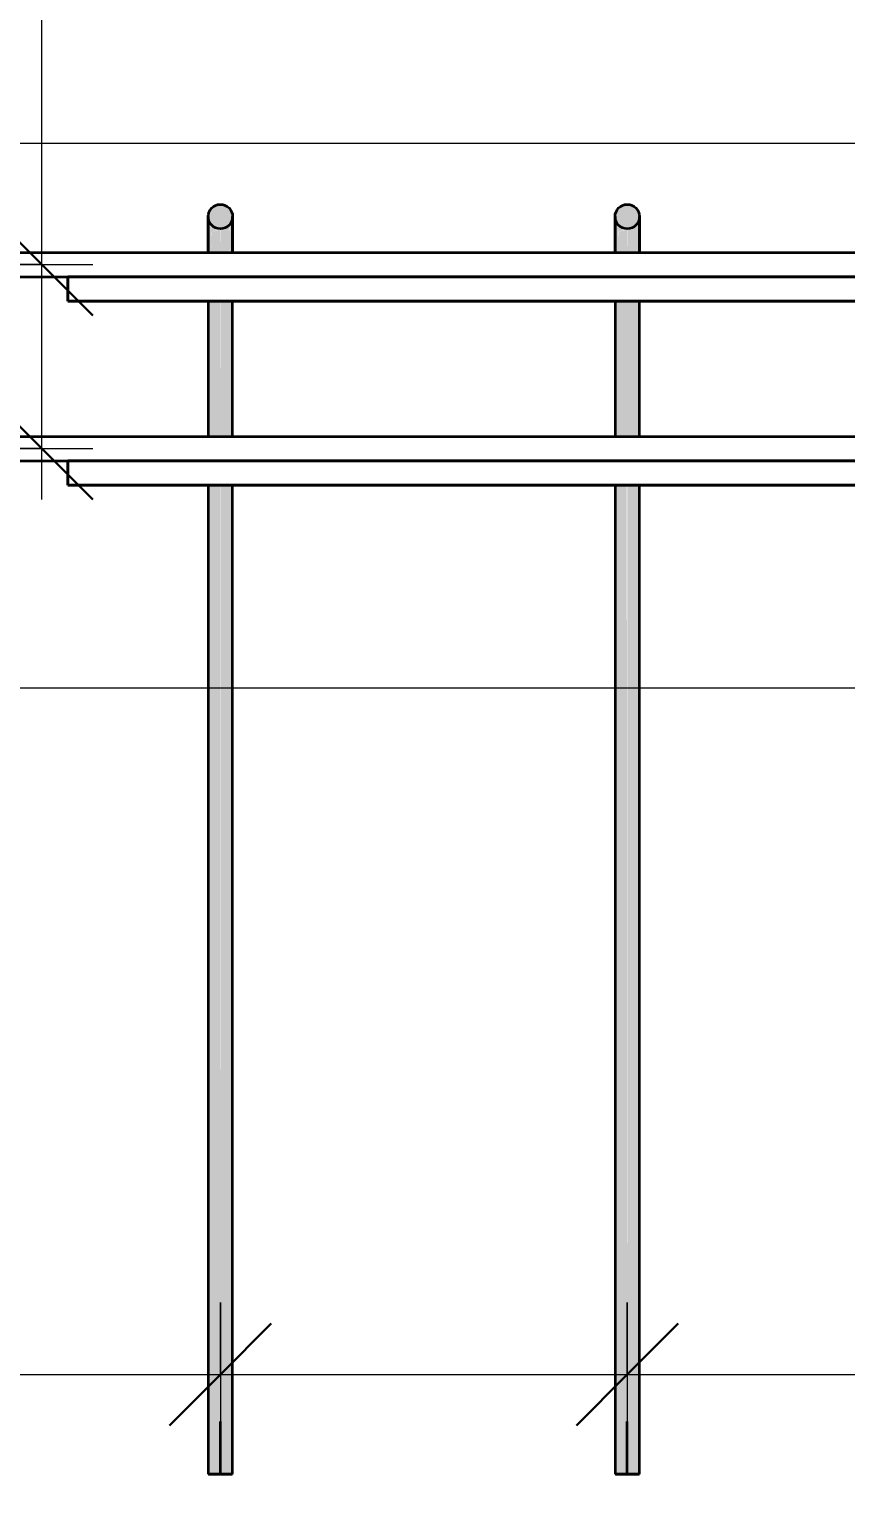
# Model space of a CAD drawing. Header units: millimetres. Extents: x -39709 to 12452, y -4989 to 80275.
# Drawn here: x 7468 to 7869, y -315 to 406 of the extents above; entities that cross this region are included whole.
import ezdxf

# ---------------------------------------------------------------- set-up
doc = ezdxf.new("R2010")
doc.units = ezdxf.units.MM
for name, color, linetype, lineweight in [('AA_Dim', 7, 'Continuous', 9), ('AA_Dim-25', 7, 'Continuous', 9), ('AA_Oformlenie', 7, 'Continuous', 9), ('AA_Vinoska', 7, 'Continuous', 9), ('AF_Stena_Опалубка', 253, 'Continuous', 20), ('KR_Armatura_Tonkie', 7, 'Continuous', 20)]:
    doc.layers.add(name, color=color, linetype=linetype, lineweight=lineweight)
doc.styles.add('ISOCPEUR_6', font='isocpeur.TTF', dxfattribs={"width": 0.9, "height": 62.5})
doc.styles.add('ISOCPEUR_7', font='isocpeur.TTF', dxfattribs={"width": 0.8, "height": 62.5})
doc.styles.add('ISOCPEUR_8', font='isocpeur.TTF', dxfattribs={"width": 0.85, "height": 62.5})
doc.dimstyles.new('05_Округл_1мм__прозр__2', dxfattribs={"dimscale": 304.8, "dimtxt": 62.672186, "dimasz": 0.139436, "dimexe": 0.123031, "dimexo": 0.082021, "dimgap": 0.008202, "dimtad": 1, "dimdec": 0, "dimdsep": 46, "dimtxsty": 'ISOCPEUR_6', "dimblk1": 'OBLIQUE', "dimblk2": 'OBLIQUE', "dimsah": 1, "dimcen": 0.09, "dimdle": 0.123031, "dimazin": 0, "dimtfac": 1, "dimtdec": 4, "dimtix": 1, "dimtmove": 0, "dimatfit": 3, "dimfxl": 1, "dimtvp": 1, "dimtolj": 1, "dimtzin": 0, "dimlwd": 18, "dimlwe": 18, "dimarcsym": 2})
doc.dimstyles.new('10_Раскладка_арматуры_с_засечками', dxfattribs={"dimscale": 304.8, "dimtxt": 0.18, "dimasz": 0.164042, "dimexe": 0.082021, "dimexo": 0, "dimgap": 0, "dimtad": 1, "dimdec": 3, "dimrnd": 0.001, "dimdsep": 46, "dimtxsty": 'ISOCPEUR_7', "dimblk1": 'OBLIQUE', "dimblk2": 'OBLIQUE', "dimsah": 1, "dimcen": 0.09, "dimdle": 0.082021, "dimazin": 0, "dimtfac": 1, "dimtdec": 4, "dimtix": 1, "dimtmove": 0, "dimatfit": 3, "dimfxl": 1, "dimtvp": 1, "dimtolj": 1, "dimtzin": 0, "dimlwd": 18, "dimlwe": 18, "dimarcsym": 2})
doc.dimstyles.new('10_Раскладка_арматуры_с_засечками_4', dxfattribs={"dimscale": 304.8, "dimtxt": 0.18, "dimasz": 0.164042, "dimexe": 0.082021, "dimexo": 0, "dimgap": 0, "dimtad": 1, "dimdec": 3, "dimrnd": 0.001, "dimdsep": 46, "dimtxsty": 'ISOCPEUR_8', "dimblk1": 'OBLIQUE', "dimblk2": 'OBLIQUE', "dimsah": 1, "dimcen": 0.09, "dimdle": 0.082021, "dimazin": 0, "dimtfac": 1, "dimtdec": 4, "dimtix": 1, "dimtmove": 0, "dimatfit": 3, "dimfxl": 1, "dimtvp": 1, "dimtolj": 1, "dimtzin": 0, "dimlwd": 18, "dimlwe": 18, "dimarcsym": 2})
doc.dimstyles.new('10_Раскладка_арматуры_с_засечками_5', dxfattribs={"dimscale": 304.8, "dimtxt": 0.18, "dimasz": 0.164042, "dimexe": 0.082021, "dimexo": 0, "dimgap": 0, "dimtad": 1, "dimdec": 3, "dimrnd": 0.001, "dimdsep": 46, "dimtxsty": 'ISOCPEUR_7', "dimblk1": 'OBLIQUE', "dimblk2": 'OBLIQUE', "dimsah": 1, "dimcen": 0.09, "dimdle": 0.082021, "dimazin": 0, "dimtfac": 1, "dimtdec": 4, "dimtix": 1, "dimtmove": 2, "dimatfit": 3, "dimfxl": 1, "dimtvp": 1, "dimtolj": 1, "dimtzin": 0, "dimlwd": 18, "dimlwe": 18, "dimarcsym": 2})

# ---------------------------------------------------------------- blocks, each defined once
blk = doc.blocks.new('350_Стержень П торец СК-СГ _НесАрм_РабПлоск_ - 350_Стержень П торец СК-СГ _НесАрм_РабПлоск_-V35-Схема обрамления отверстия в стене 1200х1500')
at = {"layer": 'KR_Armatura_Tonkie', "lineweight": 35}
for points in [[(78199.96, 308), (78202.41, 308.58), (78202.96, 308.8), (78204.2, 309.76), (78205.15, 311), (78205.75, 312.45), (78205.96, 314), (78205.75, 315.55), (78204.71, 317.58), (78204.2, 318.24), (78202.41, 319.42), (78201.51, 319.8), (78199.96, 320), (78198.4, 319.8), (78196.96, 319.2), (78195.2, 317.58), (78194.76, 317), (78194.16, 315.55), (78193.96, 314), (78194.16, 312.45), (78194.76, 311), (78195.71, 309.76), (78196.96, 308.8), (78198.4, 308.2)], [(78194.04, 296.45), (78194.06, 296.5), (78194.02, 296.45)]]:
    blk.add_hatch(color=256, dxfattribs=at).paths.add_polyline_path(points)
h = blk.add_hatch(color=256, dxfattribs=at)
h.paths.add_polyline_path([(78195.55, 306.31), (78199.96, 308), (78198.4, 308.2), (78196.96, 308.8), (78195.66, 309.48), (78195.53, 306.45)])
h.paths.add_polyline_path([(78195, 296.45), (78195.25, 296.45), (78195.61, 302.98), (78195.36, 305.35), (78194.35, 300.09), (78194.95, 297.08)])
h.paths.add_polyline_path([(78193.97, 308.06), (78194.45, 311.75), (78194.12, 312.74), (78194.06, 311), (78193.97, 308.15)])
h = blk.add_hatch(color=256, dxfattribs=at)
h.paths.add_polyline_path([(78201.39, 296.45), (78199.96, 299), (78199.96, 296.45)])
h.paths.add_polyline_path([(78205.65, 296.45), (78205.7, 296.45), (78205.94, 299), (78205.67, 312.24), (78205.13, 310.38), (78205.56, 308.01), (78204.94, 307.63), (78204.38, 305.35), (78204.41, 299), (78204.8, 296.45)])
h.paths.add_polyline_path([(78204.36, 305.72), (78204.07, 309.66), (78202.41, 308.58), (78200.5, 308.07), (78199.96, 308), (78199.96, 307.7), (78204.2, 305.8)])
h = blk.add_hatch(color=256, dxfattribs=at)
h.paths.add_polyline_path([(78198.4, -303.87), (78199.96, -303.87), (78199.7, 182), (78193.96, 182), (78194.16, -303.87), (78196.96, -303.87)])
h.paths.add_polyline_path([(78199.96, 206), (78199.94, 272.45), (78193.96, 272.45), (78194.16, 206), (78199.76, 206)])
h = blk.add_hatch(color=256, dxfattribs=at)
h.paths.add_polyline_path([(78199.96, -303.87), (78205.96, -303.87), (78205.75, 182), (78199.96, 182), (78199.96, -293.81)])
h.paths.add_polyline_path([(78201.32, 206), (78205.96, 206), (78205.75, 272.45), (78199.96, 272.45), (78199.96, 206)])
at = {"layer": 'AA_Oformlenie'}
for start, end in [(90, 270), (270, 90)]:
    blk.add_arc((78199.96, 314), 6, start, end, dxfattribs=at)
at = {"layer": 'KR_Armatura_Tonkie', "lineweight": 35}
for p, q in [((78193.96, 272.45), (78193.96, 206)), ((78205.96, 206), (78205.96, 272.45)), ((78193.96, 182), (78193.96, -303.87)), ((78205.96, -303.87), (78205.96, 182)), ((78199.96, -303.87), (78199.96, -277.88)), ((78199.96, -303.87), (78199.96, -277.88)), ((78199.96, -303.87), (78193.96, -303.87)), ((78199.96, -303.87), (78194.16, -303.87)), ((78194.16, -303.87), (78199.96, -303.87)), ((78194.16, -303.87), (78199.96, -303.87)), ((78199.96, -303.87), (78205.75, -303.87)), ((78205.75, -303.87), (78199.96, -303.87)), ((78199.96, -303.87), (78205.75, -303.87)), ((78205.96, -303.87), (78199.96, -303.87))]:
    blk.add_line(p, q, dxfattribs=at)
at = {"layer": 'KR_Armatura_Tonkie', "lineweight": 35, "flags": 128}
for points in [[(78193.96, 296.45), (78193.96, 300.16), (78193.96, 308.18), (78193.96, 312.93), (78193.96, 314)], [(78193.96, 314), (78193.96, 312.04), (78193.96, 306.37), (78193.96, 297.62), (78193.96, 296.45)], [(78205.96, 314), (78205.96, 312.04), (78205.96, 306.37), (78205.96, 297.62), (78205.96, 296.45)], [(78205.96, 296.45), (78205.96, 300.16), (78205.96, 308.18), (78205.96, 312.93), (78205.96, 314)]]:
    blk.add_lwpolyline(points, dxfattribs=at)
at = {"layer": 'KR_Armatura_Tonkie', "lineweight": 35}
blk.add_circle((78199.96, 314), 6, dxfattribs=at)
blk = doc.blocks.new('350_Стержень П торец СК-СГ _НесАрм_РабПлоск_ - 350_Стержень П торец СК-СГ _НесАрм_РабПлоск_-V36-Схема обрамления отверстия в стене 1200х1500')
at = {"layer": 'KR_Armatura_Tonkie', "lineweight": 35}
for points in [[(77999.96, 308), (78001.51, 308.2), (78002.96, 308.8), (78004.2, 309.76), (78005.15, 311), (78005.75, 312.45), (78005.96, 314), (78005.75, 315.55), (78004.71, 317.58), (78004.2, 318.24), (78002.96, 319.2), (78001.51, 319.8), (77999.75, 319.97), (77998.4, 319.8), (77996.96, 319.2), (77995.2, 317.58), (77994.76, 317), (77994.16, 315.55), (77993.96, 314), (77994.16, 312.45), (77994.76, 311), (77995.71, 309.76), (77996.96, 308.8), (77998.4, 308.2), (77999.75, 308.03)], [(77994.04, 296.45), (77994.06, 296.5), (77994.02, 296.45)]]:
    blk.add_hatch(color=256, dxfattribs=at).paths.add_polyline_path(points)
h = blk.add_hatch(color=256, dxfattribs=at)
h.paths.add_polyline_path([(77995.55, 306.31), (77999.96, 308), (77998.4, 308.2), (77996.96, 308.8), (77995.66, 309.48), (77995.53, 306.45)])
h.paths.add_polyline_path([(77995.25, 296.45), (77995.61, 302.98), (77995.36, 305.35), (77994.35, 300.09), (77995.13, 296.45)])
h.paths.add_polyline_path([(77993.97, 308.06), (77994.45, 311.75), (77994.12, 312.74), (77994.06, 311), (77993.97, 308.15)])
h = blk.add_hatch(color=256, dxfattribs=at)
h.paths.add_polyline_path([(78004.8, 296.45), (78005.7, 296.45), (78005.94, 299), (78005.67, 312.24), (78005.13, 310.38), (78005.56, 308.01), (78004.94, 307.63), (78004.38, 305.35), (78004.41, 299), (78004.8, 296.45)])
h.paths.add_polyline_path([(78001.39, 296.45), (77999.96, 299), (77999.96, 296.45)])
h.paths.add_polyline_path([(78004.36, 305.72), (78004.07, 309.66), (78002.96, 308.8), (78000.5, 308.07), (77999.96, 308), (77999.96, 307.7), (78004.2, 305.8)])
h = blk.add_hatch(color=256, dxfattribs=at)
h.paths.add_polyline_path([(77998.4, -303.87), (77999.96, -303.87), (77999.7, 182), (77993.96, 182), (77994.16, -303.87), (77996.96, -303.87)])
h.paths.add_polyline_path([(77998.4, 206), (77999.96, 206), (77999.75, 272.45), (77993.96, 272.45), (77994.16, 206), (77998.22, 206)])
h = blk.add_hatch(color=256, dxfattribs=at)
h.paths.add_polyline_path([(77999.96, -303.87), (78005.96, -303.87), (78005.75, 182), (77999.96, 182), (77999.96, -293.81)])
h.paths.add_polyline_path([(78001.32, 206), (78005.96, 206), (78005.75, 272.45), (77999.96, 272.45), (77999.96, 206)])
at = {"layer": 'AA_Oformlenie'}
for start, end in [(90, 270), (270, 90)]:
    blk.add_arc((77999.96, 314), 6, start, end, dxfattribs=at)
at = {"layer": 'KR_Armatura_Tonkie', "lineweight": 35}
for p, q in [((77993.96, 272.45), (77993.96, 206)), ((78005.96, 206), (78005.96, 272.45)), ((77993.96, 182), (77993.96, -303.87)), ((78005.96, -303.87), (78005.96, 182)), ((77999.96, -303.87), (77999.96, -277.88)), ((77999.96, -303.87), (77999.96, -277.88)), ((77999.96, -303.87), (77993.96, -303.87)), ((77999.75, -303.87), (77994.16, -303.87)), ((77994.16, -303.87), (77999.75, -303.87)), ((77994.16, -303.87), (77999.75, -303.87)), ((77999.96, -303.87), (78005.75, -303.87)), ((78005.75, -303.87), (77999.96, -303.87)), ((77999.96, -303.87), (78005.75, -303.87)), ((78005.96, -303.87), (77999.96, -303.87))]:
    blk.add_line(p, q, dxfattribs=at)
at = {"layer": 'KR_Armatura_Tonkie', "lineweight": 35, "flags": 128}
for points in [[(77993.96, 296.45), (77993.96, 300.16), (77993.96, 308.18), (77993.96, 312.93), (77993.96, 314)], [(77993.96, 314), (77993.96, 312.04), (77993.96, 306.37), (77993.96, 297.62), (77993.96, 296.45)], [(78005.96, 314), (78005.96, 312.04), (78005.96, 306.37), (78005.96, 297.62), (78005.96, 296.45)], [(78005.96, 296.45), (78005.96, 300.16), (78005.96, 308.18), (78005.96, 312.93), (78005.96, 314)]]:
    blk.add_lwpolyline(points, dxfattribs=at)
at = {"layer": 'KR_Armatura_Tonkie', "lineweight": 35}
blk.add_circle((77999.96, 314), 6, dxfattribs=at)
blk = doc.blocks.new('350_Стержень П торец СК-СГ _НесАрм_РабПлоск_ - 350_Стержень П торец СК-СГ _НесАрм_РабПлоск_-V48-Схема обрамления отверстия в стене 1200х1500')
at = {"layer": 'KR_Armatura_Tonkie', "lineweight": 35}
blk.add_hatch(color=256, dxfattribs=at).paths.add_polyline_path([(77999.96, 308), (78001.51, 308.2), (78002.96, 308.8), (78004.2, 309.76), (78005.15, 311), (78005.75, 312.45), (78005.96, 314), (78005.75, 315.55), (78004.71, 317.58), (78004.2, 318.24), (78002.96, 319.2), (78001.51, 319.8), (77999.75, 319.97), (77998.4, 319.8), (77996.96, 319.2), (77995.2, 317.58), (77994.76, 317), (77994.16, 315.55), (77993.96, 314), (77994.16, 312.45), (77994.76, 311), (77995.71, 309.76), (77996.96, 308.8), (77998.4, 308.2), (77999.75, 308.03)])
h = blk.add_hatch(color=256, dxfattribs=at)
h.paths.add_polyline_path([(77997.01, 296.45), (77999.96, 296.45), (77999.74, 307.43), (77999.52, 307.56), (77995.55, 306.31), (77995.44, 299), (77995.25, 296.45), (77995.95, 296.45)])
h.paths.add_polyline_path([(77994.95, 296.45), (77995, 296.45), (77994.55, 299.27), (77994.35, 300.09), (77995.36, 305.35), (77995.63, 308.9), (77995.5, 310.04), (77994.42, 311), (77993.97, 308.06), (77994.06, 296.45), (77994.56, 296.45)])
h = blk.add_hatch(color=256, dxfattribs=at)
h.paths.add_polyline_path([(78001.37, 296.45), (78004.52, 296.45), (78004.38, 305.51), (78005.04, 307.71), (78005.52, 308.2), (78005.03, 310.84), (78004.28, 309.49), (78004.33, 307.7), (78004.2, 305.8), (77999.96, 307.7), (77999.96, 296.45)])
h.paths.add_polyline_path([(78005.94, 296.45), (78005.95, 296.45), (78005.9, 296.45)])
h = blk.add_hatch(color=256, dxfattribs=at)
h.paths.add_polyline_path([(77998.4, -303.87), (77999.96, -303.87), (77999.7, 182), (77993.96, 182), (77994.16, -303.87), (77996.96, -303.87)])
h.paths.add_polyline_path([(77998.4, 206), (77999.96, 206), (77999.75, 272.45), (77993.96, 272.45), (77994.16, 206), (77998.22, 206)])
h = blk.add_hatch(color=256, dxfattribs=at)
h.paths.add_polyline_path([(77999.96, -303.87), (78005.96, -303.87), (78005.75, 182), (77999.96, 182), (77999.96, -293.81)])
h.paths.add_polyline_path([(77999.96, 206), (78005.96, 206), (78005.75, 272.45), (77999.96, 272.45), (77999.96, 207.53)])
at = {"layer": 'AA_Oformlenie'}
for start, end in [(90, 270), (270, 90)]:
    blk.add_arc((77999.96, 314), 6, start, end, dxfattribs=at)
at = {"layer": 'KR_Armatura_Tonkie', "lineweight": 35}
for p, q in [((77993.96, 272.45), (77993.96, 206)), ((78005.96, 206), (78005.96, 272.45)), ((77993.96, 182), (77993.96, -303.87)), ((78005.96, -303.87), (78005.96, 182)), ((77999.96, -303.87), (77999.96, -277.88)), ((77999.96, -303.87), (77999.96, -277.88)), ((77999.96, -303.87), (77993.96, -303.87)), ((77994.16, -303.87), (77999.75, -303.87)), ((77999.75, -303.87), (77994.16, -303.87)), ((77994.16, -303.87), (77999.75, -303.87)), ((77999.96, -303.87), (78005.75, -303.87)), ((78005.96, -303.87), (77999.96, -303.87)), ((77999.96, -303.87), (78005.75, -303.87)), ((78005.75, -303.87), (77999.96, -303.87))]:
    blk.add_line(p, q, dxfattribs=at)
at = {"layer": 'KR_Armatura_Tonkie', "lineweight": 35, "flags": 128}
for points in [[(77993.96, 314), (77993.96, 312.04), (77993.96, 306.37), (77993.96, 297.62), (77993.96, 296.45)], [(77993.96, 296.45), (77993.96, 300.16), (77993.96, 308.18), (77993.96, 312.93), (77993.96, 314)], [(78005.96, 296.45), (78005.96, 300.16), (78005.96, 308.18), (78005.96, 312.93), (78005.96, 314)], [(78005.96, 314), (78005.96, 312.04), (78005.96, 306.37), (78005.96, 297.62), (78005.96, 296.45)]]:
    blk.add_lwpolyline(points, dxfattribs=at)
at = {"layer": 'KR_Armatura_Tonkie', "lineweight": 35}
blk.add_circle((77999.96, 314), 6, dxfattribs=at)
blk = doc.blocks.new('350_Стержень П торец СК-СГ _НесАрм_РабПлоск_ - 350_Стержень П торец СК-СГ _НесАрм_РабПлоск_-V50-Схема обрамления отверстия в стене 1200х1500')
at = {"layer": 'KR_Armatura_Tonkie', "lineweight": 35}
blk.add_hatch(color=256, dxfattribs=at).paths.add_polyline_path([(78199.96, 308), (78202.41, 308.58), (78202.96, 308.8), (78204.2, 309.76), (78205.15, 311), (78205.75, 312.45), (78205.96, 314), (78205.75, 315.55), (78204.71, 317.58), (78204.2, 318.24), (78202.41, 319.42), (78201.51, 319.8), (78199.96, 320), (78198.4, 319.8), (78196.96, 319.2), (78195.2, 317.58), (78194.76, 317), (78194.16, 315.55), (78193.96, 314), (78194.16, 312.45), (78194.76, 311), (78195.71, 309.76), (78196.96, 308.8), (78198.4, 308.2)])
h = blk.add_hatch(color=256, dxfattribs=at)
h.paths.add_polyline_path([(78199.96, 296.45), (78199.74, 307.43), (78199.52, 307.56), (78195.55, 306.31), (78195.44, 299), (78195.25, 296.45), (78197.01, 296.45)])
h.paths.add_polyline_path([(78194.56, 296.45), (78195, 296.45), (78194.55, 299.27), (78194.35, 300.09), (78195.36, 305.35), (78195.63, 308.9), (78195.5, 310.04), (78194.42, 311), (78193.97, 308.06), (78194.06, 296.45)])
h = blk.add_hatch(color=256, dxfattribs=at)
h.paths.add_polyline_path([(78201.37, 296.45), (78204.52, 296.45), (78204.38, 305.51), (78205.04, 307.71), (78205.52, 308.2), (78205.03, 310.84), (78204.28, 309.49), (78204.32, 308.2), (78204.2, 305.8), (78199.96, 307.7), (78199.96, 296.45)])
h.paths.add_polyline_path([(78205.9, 296.45), (78205.95, 296.45), (78205.7, 296.45)])
h = blk.add_hatch(color=256, dxfattribs=at)
h.paths.add_polyline_path([(78198.4, -303.87), (78199.96, -303.87), (78199.7, 182), (78193.96, 182), (78194.16, -303.87), (78196.96, -303.87)])
h.paths.add_polyline_path([(78199.76, 206), (78199.96, 206), (78199.94, 272.45), (78193.96, 272.45), (78194.16, 206), (78198.4, 206)])
h = blk.add_hatch(color=256, dxfattribs=at)
h.paths.add_polyline_path([(78199.96, -303.87), (78205.96, -303.87), (78205.75, 182), (78199.96, 182), (78199.96, -293.81)])
h.paths.add_polyline_path([(78201.32, 206), (78205.96, 206), (78205.75, 272.45), (78199.96, 272.45), (78199.96, 206)])
at = {"layer": 'AA_Oformlenie'}
for start, end in [(90, 270), (270, 90)]:
    blk.add_arc((78199.96, 314), 6, start, end, dxfattribs=at)
at = {"layer": 'KR_Armatura_Tonkie', "lineweight": 35}
for p, q in [((78193.96, 272.45), (78193.96, 206)), ((78205.96, 206), (78205.96, 272.45)), ((78193.96, 182), (78193.96, -303.87)), ((78205.96, -303.87), (78205.96, 182)), ((78199.96, -303.87), (78199.96, -277.88)), ((78199.96, -303.87), (78199.96, -277.88)), ((78199.96, -303.87), (78193.96, -303.87)), ((78194.16, -303.87), (78199.96, -303.87)), ((78199.96, -303.87), (78194.16, -303.87)), ((78194.16, -303.87), (78199.96, -303.87)), ((78199.96, -303.87), (78205.75, -303.87)), ((78205.96, -303.87), (78199.96, -303.87)), ((78199.96, -303.87), (78205.75, -303.87)), ((78205.75, -303.87), (78199.96, -303.87))]:
    blk.add_line(p, q, dxfattribs=at)
at = {"layer": 'KR_Armatura_Tonkie', "lineweight": 35, "flags": 128}
for points in [[(78193.96, 314), (78193.96, 312.04), (78193.96, 306.37), (78193.96, 297.62), (78193.96, 296.45)], [(78193.96, 296.45), (78193.96, 300.16), (78193.96, 308.18), (78193.96, 312.93), (78193.96, 314)], [(78205.96, 296.45), (78205.96, 300.16), (78205.96, 308.18), (78205.96, 312.93), (78205.96, 314)], [(78205.96, 314), (78205.96, 312.04), (78205.96, 306.37), (78205.96, 297.62), (78205.96, 296.45)]]:
    blk.add_lwpolyline(points, dxfattribs=at)
at = {"layer": 'KR_Armatura_Tonkie', "lineweight": 35}
blk.add_circle((78199.96, 314), 6, dxfattribs=at)
blk = doc.blocks.new('DIMBLOCK124-Схема обрамления отверстия в стене 1200х1500')
at = {"layer": 'AA_Dim-25', "lineweight": 18}
for p, q in [((7361.86, -219.51), (7361.86, -279.87)), ((7361.86, -254.87), (7361.86, -219.51)), ((7561.86, -219.51), (7561.86, -279.87)), ((7561.86, -254.87), (7561.86, -219.51)), ((7361.86, -254.87), (7561.86, -254.87))]:
    blk.add_line(p, q, dxfattribs=at)
at = {"layer": 'AA_Dim-25', "lineweight": 30}
for p, q in [((7361.86, -254.87), (7386.86, -229.87)), ((7561.86, -254.87), (7586.86, -229.87)), ((7361.86, -254.87), (7336.86, -279.87)), ((7561.86, -254.87), (7536.86, -279.87))]:
    blk.add_line(p, q, dxfattribs=at)
blk = doc.blocks.new('_Oblique')
at = {"color": 0, "linetype": 'ByBlock', "lineweight": -2}
blk.add_line((-0.5, -0.5), (0.5, 0.5), dxfattribs=at)
blk = doc.blocks.new('DIMBLOCK125-Схема обрамления отверстия в стене 1200х1500')
at = {"layer": 'AA_Dim-25', "lineweight": 18}
for p, q in [((7561.86, -219.51), (7561.86, -279.87)), ((7561.86, -254.87), (7561.86, -219.51)), ((7761.86, -219.51), (7761.86, -279.87)), ((7761.86, -254.87), (7761.86, -219.51)), ((7561.86, -254.87), (7761.86, -254.87))]:
    blk.add_line(p, q, dxfattribs=at)
at = {"layer": 'AA_Dim-25', "lineweight": 30}
for p, q in [((7561.86, -254.87), (7586.86, -229.87)), ((7761.86, -254.87), (7786.86, -229.87)), ((7561.86, -254.87), (7536.86, -279.87)), ((7761.86, -254.87), (7736.86, -279.87))]:
    blk.add_line(p, q, dxfattribs=at)
blk = doc.blocks.new('DIMBLOCK126-Схема обрамления отверстия в стене 1200х1500')
at = {"layer": 'AA_Dim-25', "lineweight": 18}
for p, q in [((7761.86, -219.51), (7761.86, -279.87)), ((7761.86, -254.87), (7761.86, -219.51)), ((7961.86, -219.51), (7961.86, -279.87)), ((7961.86, -254.87), (7961.86, -219.51)), ((7761.86, -254.87), (7986.86, -254.87))]:
    blk.add_line(p, q, dxfattribs=at)
at = {"layer": 'AA_Dim-25', "lineweight": 30}
for p, q in [((7761.86, -254.87), (7786.86, -229.87)), ((7961.86, -254.87), (7986.86, -229.87)), ((7761.86, -254.87), (7736.86, -279.87)), ((7961.86, -254.87), (7936.86, -279.87))]:
    blk.add_line(p, q, dxfattribs=at)
blk = doc.blocks.new('DIMBLOCK136-Схема обрамления отверстия в стене 1200х1500')
at = {"layer": 'AA_Dim-25', "lineweight": 18}
for p, q in [((6861.86, -328.87), (6861.86, -634.05)), ((6861.86, -596.55), (6861.86, -328.87)), ((8061.86, -328.87), (8061.86, -634.05)), ((8061.86, -596.55), (8061.86, -328.87)), ((6861.86, -596.55), (8061.86, -596.55))]:
    blk.add_line(p, q, dxfattribs=at)
at = {"layer": 'AA_Dim-25', "lineweight": 30}
for p, q in [((6861.86, -596.55), (6883.11, -575.3)), ((8061.86, -596.55), (8083.11, -575.3)), ((6861.86, -596.55), (6840.61, -617.8)), ((8061.86, -596.55), (8040.61, -617.8))]:
    blk.add_line(p, q, dxfattribs=at)
at = {"layer": 'AA_Dim-25', "color": 0, "lineweight": 18, "insert": (7389.73, -512.63), "char_height": 62.5, "width": 173.1171, "attachment_point": 1, "line_spacing_factor": 1.135194, "style": 'ISOCPEUR_6'}
blk.add_mtext('1200', dxfattribs=at)
blk = doc.blocks.new('DIMBLOCK141-Схема обрамления отверстия в стене 1200х1500')
at = {"layer": 'AA_Dim-25', "lineweight": 18}
for p, q in [((6801.86, 117.77), (6801.86, 57.42)), ((6801.86, 82.42), (6801.86, 117.77)), ((8121.86, 117.77), (8121.86, 57.42)), ((8121.86, 82.42), (8121.86, 117.77)), ((6801.86, 82.42), (8121.86, 82.42))]:
    blk.add_line(p, q, dxfattribs=at)
at = {"layer": 'AA_Dim-25', "lineweight": 30}
for p, q in [((6801.86, 82.42), (6826.86, 107.42)), ((8121.86, 82.42), (8146.86, 107.42)), ((6801.86, 82.42), (6776.86, 57.42)), ((8121.86, 82.42), (8096.86, 57.42))]:
    blk.add_line(p, q, dxfattribs=at)
blk = doc.blocks.new('DIMBLOCK164-Схема обрамления отверстия в стене 1200х1500')
at = {"layer": 'AA_Dim-25', "lineweight": 30}
for p, q in [((7474.12, 290.45), (7449.12, 315.45)), ((7474.12, 290.45), (7499.12, 265.45)), ((7474.12, 200), (7449.12, 225)), ((7474.12, 200), (7499.12, 175))]:
    blk.add_line(p, q, dxfattribs=at)
at = {"layer": 'AA_Dim-25', "lineweight": 18}
for p, q in [((7474.12, 175), (7474.12, 315.45)), ((7438.76, 290.45), (7499.12, 290.45)), ((7474.12, 290.45), (7438.76, 290.45)), ((7438.76, 200), (7499.12, 200)), ((7474.12, 200), (7438.76, 200))]:
    blk.add_line(p, q, dxfattribs=at)

msp = doc.modelspace()

# ---------------------------------------------------------------- linework, layer by layer
at = {"layer": 'AA_Vinoska'}
msp.add_line((7474.0772, 294.5729), (7474.0772, 730.9819), dxfattribs=at)
at = {"layer": 'AF_Stena_Опалубка'}
msp.add_line((8061.858, 350), (6861.858, 350), dxfattribs=at)
at = {"layer": 'KR_Armatura_Tonkie', "lineweight": 35}
for p, q in [((6807.858, 296.4508), (8115.858, 296.4508)), ((6807.858, 296.4508), (8115.858, 296.4508)), ((6807.858, 284.4508), (8115.858, 284.4508)), ((6807.858, 284.4508), (8115.858, 284.4508)), ((7486.858, 284.4508), (8115.858, 284.4508)), ((7486.858, 272.4508), (7486.858, 284.4508)), ((8115.858, 284.4508), (7486.858, 284.4508)), ((7486.858, 284.4508), (7486.858, 272.4508)), ((7486.858, 272.4508), (8115.858, 272.4508)), ((8115.858, 272.4508), (7486.858, 272.4508)), ((6807.858, 206), (8115.858, 206)), ((6807.858, 206), (8115.858, 206)), ((6807.858, 194), (8115.858, 194)), ((6807.858, 194), (8115.858, 194)), ((7486.858, 194), (8115.858, 194)), ((7486.858, 182), (7486.858, 194)), ((8115.858, 194), (7486.858, 194)), ((7486.858, 194), (7486.858, 182)), ((7486.858, 182), (8115.858, 182)), ((8115.858, 182), (7486.858, 182))]:
    msp.add_line(p, q, dxfattribs=at)

# ---------------------------------------------------------------- block references
for name in ['350_Стержень П торец СК-СГ _НесАрм_РабПлоск_ - 350_Стержень П торец СК-СГ _НесАрм_РабПлоск_-V36-Схема обрамления отверстия в стене 1200х1500', '350_Стержень П торец СК-СГ _НесАрм_РабПлоск_ - 350_Стержень П торец СК-СГ _НесАрм_РабПлоск_-V48-Схема обрамления отверстия в стене 1200х1500', '350_Стержень П торец СК-СГ _НесАрм_РабПлоск_ - 350_Стержень П торец СК-СГ _НесАрм_РабПлоск_-V35-Схема обрамления отверстия в стене 1200х1500', '350_Стержень П торец СК-СГ _НесАрм_РабПлоск_ - 350_Стержень П торец СК-СГ _НесАрм_РабПлоск_-V50-Схема обрамления отверстия в стене 1200х1500']:
    msp.add_blockref(name, (-70438.0983, 0), dxfattribs=at)

# ---------------------------------------------------------------- dimensions: what is measured, and where the dimension line sits
at = {"layer": 'AA_Dim', "lineweight": 18}
dim = msp.add_linear_dim(base=(7474.1168, 290.4508), p1=(7438.7614, 200), p2=(7438.7614, 290.4508), angle=90, dimstyle='10_Раскладка_арматуры_с_засечками_5', override={"dimpost": '<>', "dimfxl": 90.45085}, dxfattribs=at)
dim.commit()
dim.dimension.update_dxf_attribs({"geometry": 'DIMBLOCK164-Схема обрамления отверстия в стене 1200х1500', "text_midpoint": (7442.8668, 245.2254)})
for base, p1, p2, dimstyle, override, picture, middle in [((8121.858, 82.4158), (6801.858, 117.7712), (8121.858, 117.7712), '10_Раскладка_арматуры_с_засечками', {"dimpost": '<>', "dimfxl": 1320}, 'DIMBLOCK141-Схема обрамления отверстия в стене 1200х1500', (7461.858, 113.6658)), ((7561.858, -254.8656), (7361.858, -219.5103), (7561.858, -219.5103), '10_Раскладка_арматуры_с_засечками_4', {"dimpost": '<>', "dimfxl": 200}, 'DIMBLOCK124-Схема обрамления отверстия в стене 1200х1500', (7461.858, -223.6156)), ((7761.858, -254.8656), (7561.858, -219.5103), (7761.858, -219.5103), '10_Раскладка_арматуры_с_засечками_4', {"dimpost": '<>', "dimfxl": 200}, 'DIMBLOCK125-Схема обрамления отверстия в стене 1200х1500', (7661.858, -223.6156)), ((7961.858, -254.8656), (7761.858, -219.5103), (7961.858, -219.5103), '10_Раскладка_арматуры_с_засечками_4', {"dimpost": '<>', "dimfxl": 200}, 'DIMBLOCK126-Схема обрамления отверстия в стене 1200х1500', (7861.858, -223.6156)), ((8061.858, -596.5485), (6861.858, -303.865), (8061.858, -303.865), '05_Округл_1мм__прозр__2', {"dimpost": '<>', "dimfxl": 1200}, 'DIMBLOCK136-Схема обрамления отверстия в стене 1200х1500', (7461.858, -562.7985))]:
    dim = msp.add_linear_dim(base=base, p1=p1, p2=p2, dimstyle=dimstyle, override=override, dxfattribs=at)
    dim.commit()
    dim.dimension.update_dxf_attribs({"geometry": picture, "text_midpoint": middle})

doc.saveas('drawing.dxf')
